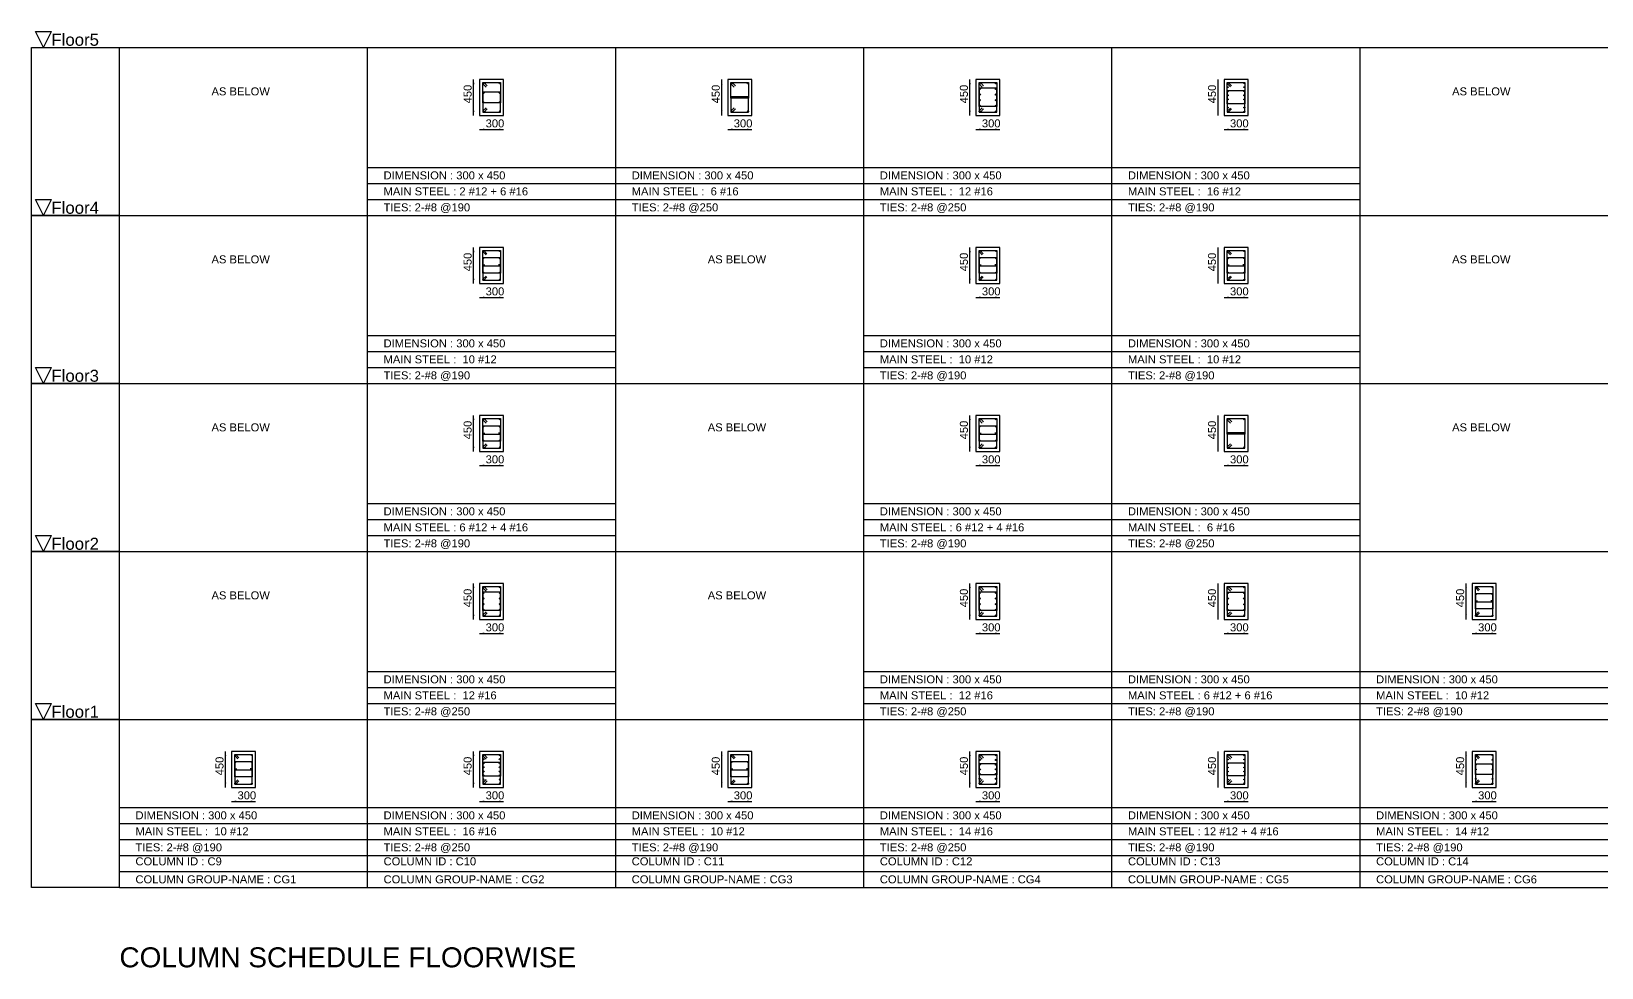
# Model space of a CAD drawing. Extents: x 28 to 264, y -211 to 74.
# Drawn here: x 30.28 to 49.9, y 61.88 to 73.58 of the extents above; entities that cross this region are included whole.
import ezdxf

# ---------------------------------------------------------------- set-up
doc = ezdxf.new("R2010")
doc.units = 0
for name, color, linetype in [('Border', 7, 'CONTINUOUS'), ('Column_Group_Name', 3, 'CONTINUOUS'), ('Column_ID', 4, 'CONTINUOUS'), ('ColumnBars', 1, 'CONTINUOUS'), ('ColumnBars1', 1, 'CONTINUOUS'), ('ColumnCrossSection', 7, 'CONTINUOUS'), ('Dim_All', 7, 'CONTINUOUS'), ('Dimensions', 7, 'CONTINUOUS'), ('Floor_Number', 3, 'CONTINUOUS'), ('Links', 2, 'CONTINUOUS'), ('MainSteel', 1, 'CONTINUOUS'), ('Text_AsBelow', 7, 'CONTINUOUS'), ('title', 7, 'CONTINUOUS')]:
    doc.layers.add(name, color=color, linetype=linetype)
doc.styles.add('STRUDS_Arial', font='ARIAL.TTF', dxfattribs={"height": 0.04})

msp = doc.modelspace()

# ---------------------------------------------------------------- linework, layer by layer
at = {"layer": 'Border'}
for p, q in [((30.278, 71.28), (30.278, 73.38)), ((30.278, 73.38), (31.378, 73.38)), ((31.378, 71.28), (31.378, 73.38)), ((31.378, 73.38), (34.478, 73.38)), ((34.478, 71.28), (34.478, 73.38)), ((34.478, 71.28), (34.478, 73.38)), ((34.478, 73.38), (37.578, 73.38)), ((37.578, 71.28), (37.578, 73.38)), ((37.578, 71.28), (37.578, 73.38)), ((37.578, 73.38), (40.678, 73.38)), ((40.678, 71.28), (40.678, 73.38)), ((40.678, 71.28), (40.678, 73.38)), ((40.678, 73.38), (43.778, 73.38)), ((43.778, 71.28), (43.778, 73.38)), ((43.778, 71.28), (43.778, 73.38)), ((43.778, 73.38), (46.878, 73.38)), ((46.878, 71.28), (46.878, 73.38)), ((46.878, 71.28), (46.878, 73.38)), ((46.878, 73.38), (49.978, 73.38)), ((34.478, 71.88), (37.578, 71.88)), ((37.578, 71.88), (40.678, 71.88)), ((40.678, 71.88), (43.778, 71.88)), ((43.778, 71.88), (46.878, 71.88)), ((34.478, 71.68), (37.578, 71.68)), ((37.578, 71.68), (40.678, 71.68)), ((40.678, 71.68), (43.778, 71.68)), ((43.778, 71.68), (46.878, 71.68)), ((34.478, 71.48), (37.578, 71.48)), ((37.578, 71.48), (40.678, 71.48)), ((40.678, 71.48), (43.778, 71.48)), ((43.778, 71.48), (46.878, 71.48)), ((30.278, 69.18), (30.278, 71.28)), ((30.278, 71.28), (31.378, 71.28)), ((31.378, 71.28), (30.278, 71.28)), ((31.378, 69.18), (31.378, 71.28)), ((31.378, 71.28), (34.478, 71.28)), ((34.478, 69.18), (34.478, 71.28)), ((34.478, 69.18), (34.478, 71.28)), ((34.478, 71.28), (37.578, 71.28)), ((34.478, 71.28), (37.578, 71.28)), ((37.578, 69.18), (37.578, 71.28)), ((37.578, 69.18), (37.578, 71.28)), ((37.578, 71.28), (40.678, 71.28)), ((37.578, 71.28), (40.678, 71.28)), ((40.678, 69.18), (40.678, 71.28)), ((40.678, 69.18), (40.678, 71.28)), ((40.678, 71.28), (43.778, 71.28)), ((40.678, 71.28), (43.778, 71.28)), ((43.778, 69.18), (43.778, 71.28)), ((43.778, 69.18), (43.778, 71.28)), ((43.778, 71.28), (46.878, 71.28)), ((43.778, 71.28), (46.878, 71.28)), ((46.878, 69.18), (46.878, 71.28)), ((46.878, 69.18), (46.878, 71.28)), ((46.878, 71.28), (49.978, 71.28)), ((34.478, 69.78), (37.578, 69.78)), ((40.678, 69.78), (43.778, 69.78)), ((43.778, 69.78), (46.878, 69.78)), ((34.478, 69.58), (37.578, 69.58)), ((40.678, 69.58), (43.778, 69.58)), ((43.778, 69.58), (46.878, 69.58)), ((34.478, 69.38), (37.578, 69.38)), ((40.678, 69.38), (43.778, 69.38)), ((43.778, 69.38), (46.878, 69.38)), ((30.278, 67.08), (30.278, 69.18)), ((30.278, 69.18), (31.378, 69.18)), ((31.378, 69.18), (30.278, 69.18)), ((31.378, 67.08), (31.378, 69.18)), ((31.378, 69.18), (34.478, 69.18)), ((34.478, 67.08), (34.478, 69.18)), ((34.478, 67.08), (34.478, 69.18)), ((34.478, 69.18), (37.578, 69.18)), ((34.478, 69.18), (37.578, 69.18)), ((37.578, 67.08), (37.578, 69.18)), ((37.578, 67.08), (37.578, 69.18)), ((37.578, 69.18), (40.678, 69.18)), ((40.678, 67.08), (40.678, 69.18)), ((40.678, 67.08), (40.678, 69.18)), ((40.678, 69.18), (43.778, 69.18)), ((40.678, 69.18), (43.778, 69.18)), ((43.778, 67.08), (43.778, 69.18)), ((43.778, 67.08), (43.778, 69.18)), ((43.778, 69.18), (46.878, 69.18)), ((43.778, 69.18), (46.878, 69.18)), ((46.878, 67.08), (46.878, 69.18)), ((46.878, 67.08), (46.878, 69.18)), ((46.878, 69.18), (49.978, 69.18)), ((34.478, 67.68), (37.578, 67.68)), ((40.678, 67.68), (43.778, 67.68)), ((43.778, 67.68), (46.878, 67.68)), ((34.478, 67.48), (37.578, 67.48)), ((40.678, 67.48), (43.778, 67.48)), ((43.778, 67.48), (46.878, 67.48)), ((34.478, 67.28), (37.578, 67.28)), ((40.678, 67.28), (43.778, 67.28)), ((43.778, 67.28), (46.878, 67.28)), ((30.278, 64.98), (30.278, 67.08)), ((30.278, 67.08), (31.378, 67.08)), ((31.378, 67.08), (30.278, 67.08)), ((31.378, 64.98), (31.378, 67.08)), ((31.378, 67.08), (34.478, 67.08)), ((34.478, 64.98), (34.478, 67.08)), ((34.478, 64.98), (34.478, 67.08)), ((34.478, 67.08), (37.578, 67.08)), ((34.478, 67.08), (37.578, 67.08)), ((37.578, 64.98), (37.578, 67.08)), ((37.578, 64.98), (37.578, 67.08)), ((37.578, 67.08), (40.678, 67.08)), ((40.678, 64.98), (40.678, 67.08)), ((40.678, 64.98), (40.678, 67.08)), ((40.678, 67.08), (43.778, 67.08)), ((40.678, 67.08), (43.778, 67.08)), ((43.778, 64.98), (43.778, 67.08)), ((43.778, 64.98), (43.778, 67.08)), ((43.778, 67.08), (46.878, 67.08)), ((43.778, 67.08), (46.878, 67.08)), ((46.878, 64.98), (46.878, 67.08)), ((46.878, 64.98), (46.878, 67.08)), ((46.878, 67.08), (49.978, 67.08)), ((34.478, 65.58), (37.578, 65.58)), ((40.678, 65.58), (43.778, 65.58)), ((43.778, 65.58), (46.878, 65.58)), ((46.878, 65.58), (49.978, 65.58)), ((34.478, 65.38), (37.578, 65.38)), ((40.678, 65.38), (43.778, 65.38)), ((43.778, 65.38), (46.878, 65.38)), ((46.878, 65.38), (49.978, 65.38)), ((34.478, 65.18), (37.578, 65.18)), ((40.678, 65.18), (43.778, 65.18)), ((43.778, 65.18), (46.878, 65.18)), ((46.878, 65.18), (49.978, 65.18)), ((30.278, 62.88), (30.278, 64.98)), ((30.278, 64.98), (31.378, 64.98)), ((31.378, 64.98), (30.278, 64.98)), ((31.378, 62.88), (31.378, 64.98)), ((31.378, 64.98), (34.478, 64.98)), ((34.478, 62.88), (34.478, 64.98)), ((34.478, 62.88), (34.478, 64.98)), ((34.478, 64.98), (37.578, 64.98)), ((34.478, 64.98), (37.578, 64.98)), ((37.578, 62.88), (37.578, 64.98)), ((37.578, 62.88), (37.578, 64.98)), ((37.578, 64.98), (40.678, 64.98)), ((40.678, 62.88), (40.678, 64.98)), ((40.678, 62.88), (40.678, 64.98)), ((40.678, 64.98), (43.778, 64.98)), ((40.678, 64.98), (43.778, 64.98)), ((43.778, 62.88), (43.778, 64.98)), ((43.778, 62.88), (43.778, 64.98)), ((43.778, 64.98), (46.878, 64.98)), ((43.778, 64.98), (46.878, 64.98)), ((46.878, 62.88), (46.878, 64.98)), ((46.878, 62.88), (46.878, 64.98)), ((46.878, 64.98), (49.978, 64.98)), ((46.878, 64.98), (49.978, 64.98)), ((31.378, 63.88), (34.478, 63.88)), ((34.478, 63.88), (37.578, 63.88)), ((37.578, 63.88), (40.678, 63.88)), ((40.678, 63.88), (43.778, 63.88)), ((43.778, 63.88), (46.878, 63.88)), ((46.878, 63.88), (49.978, 63.88)), ((31.378, 63.68), (34.478, 63.68)), ((34.478, 63.68), (37.578, 63.68)), ((37.578, 63.68), (40.678, 63.68)), ((40.678, 63.68), (43.778, 63.68)), ((43.778, 63.68), (46.878, 63.68)), ((46.878, 63.68), (49.978, 63.68)), ((31.378, 63.48), (34.478, 63.48)), ((34.478, 63.48), (37.578, 63.48)), ((37.578, 63.48), (40.678, 63.48)), ((40.678, 63.48), (43.778, 63.48)), ((43.778, 63.48), (46.878, 63.48)), ((46.878, 63.48), (49.978, 63.48)), ((31.378, 63.28), (34.478, 63.28)), ((34.478, 63.28), (37.578, 63.28)), ((37.578, 63.28), (40.678, 63.28)), ((40.678, 63.28), (43.778, 63.28)), ((43.778, 63.28), (46.878, 63.28)), ((46.878, 63.28), (49.978, 63.28)), ((31.378, 63.08), (34.478, 63.08)), ((34.478, 63.08), (37.578, 63.08)), ((37.578, 63.08), (40.678, 63.08)), ((40.678, 63.08), (43.778, 63.08)), ((43.778, 63.08), (46.878, 63.08)), ((46.878, 63.08), (49.978, 63.08)), ((31.378, 62.88), (30.278, 62.88)), ((31.378, 62.88), (34.478, 62.88)), ((34.478, 62.88), (37.578, 62.88)), ((37.578, 62.88), (40.678, 62.88)), ((40.678, 62.88), (43.778, 62.88)), ((43.778, 62.88), (46.878, 62.88)), ((46.878, 62.88), (49.978, 62.88))]:
    msp.add_line(p, q, dxfattribs=at)
at = {"layer": 'ColumnBars'}
for centre, radius in [((39.026, 72.932), 0.008), ((39.23, 72.932), 0.008), ((42.126, 72.932), 0.008), ((42.126, 72.8612), 0.008), ((42.126, 72.7904), 0.008), ((42.33, 72.932), 0.008), ((42.33, 72.8612), 0.008), ((42.33, 72.7904), 0.008), ((45.224, 72.934), 0.006), ((45.224, 72.8829), 0.006), ((45.224, 72.8317), 0.006), ((45.224, 72.7806), 0.006), ((45.432, 72.934), 0.006), ((45.432, 72.8829), 0.006), ((45.432, 72.8317), 0.006), ((45.432, 72.7806), 0.006), ((35.924, 72.6933), 0.006), ((36.13, 72.6933), 0.006), ((39.026, 72.755), 0.008), ((39.026, 72.578), 0.008), ((39.23, 72.755), 0.008), ((39.23, 72.578), 0.008), ((42.126, 72.7196), 0.008), ((42.126, 72.6488), 0.008), ((42.126, 72.578), 0.008), ((42.33, 72.7196), 0.008), ((42.33, 72.6488), 0.008), ((42.33, 72.578), 0.008), ((45.224, 72.7294), 0.006), ((45.224, 72.6783), 0.006), ((45.224, 72.6271), 0.006), ((45.432, 72.7294), 0.006), ((45.432, 72.6783), 0.006), ((45.432, 72.6271), 0.006), ((45.224, 72.576), 0.006), ((45.432, 72.576), 0.006), ((35.924, 70.834), 0.006), ((36.132, 70.834), 0.006), ((42.124, 70.834), 0.006), ((42.332, 70.834), 0.006), ((45.224, 70.834), 0.006), ((45.432, 70.834), 0.006), ((35.924, 70.7445), 0.006), ((35.924, 70.655), 0.006), ((36.132, 70.7445), 0.006), ((36.132, 70.655), 0.006), ((42.124, 70.7445), 0.006), ((42.124, 70.655), 0.006), ((42.332, 70.7445), 0.006), ((42.332, 70.655), 0.006), ((45.224, 70.7445), 0.006), ((45.224, 70.655), 0.006), ((45.432, 70.7445), 0.006), ((45.432, 70.655), 0.006), ((35.924, 70.5655), 0.006), ((35.924, 70.476), 0.006), ((36.132, 70.5655), 0.006), ((36.132, 70.476), 0.006), ((42.124, 70.5655), 0.006), ((42.124, 70.476), 0.006), ((42.332, 70.5655), 0.006), ((42.332, 70.476), 0.006), ((45.224, 70.5655), 0.006), ((45.224, 70.476), 0.006), ((45.432, 70.5655), 0.006), ((45.432, 70.476), 0.006), ((45.226, 68.732), 0.008), ((45.43, 68.732), 0.008), ((35.924, 68.6405), 0.006), ((35.924, 68.553), 0.006), ((35.924, 68.4655), 0.006), ((36.13, 68.6405), 0.006), ((36.13, 68.553), 0.006), ((36.13, 68.4655), 0.006), ((42.124, 68.6405), 0.006), ((42.124, 68.553), 0.006), ((42.124, 68.4655), 0.006), ((42.33, 68.6405), 0.006), ((42.33, 68.553), 0.006), ((42.33, 68.4655), 0.006), ((45.226, 68.555), 0.008), ((45.43, 68.555), 0.008), ((45.226, 68.378), 0.008), ((45.43, 68.378), 0.008), ((35.926, 66.632), 0.008), ((35.926, 66.5612), 0.008), ((36.13, 66.632), 0.008), ((36.13, 66.5612), 0.008), ((42.126, 66.632), 0.008), ((42.126, 66.5612), 0.008), ((42.33, 66.632), 0.008), ((42.33, 66.5612), 0.008), ((45.224, 66.5588), 0.006), ((45.43, 66.5588), 0.006), ((48.324, 66.634), 0.006), ((48.324, 66.5445), 0.006), ((48.532, 66.634), 0.006), ((48.532, 66.5445), 0.006), ((35.926, 66.4904), 0.008), ((35.926, 66.4196), 0.008), ((35.926, 66.3488), 0.008), ((36.13, 66.4904), 0.008), ((36.13, 66.4196), 0.008), ((36.13, 66.3488), 0.008), ((42.126, 66.4904), 0.008), ((42.126, 66.4196), 0.008), ((42.126, 66.3488), 0.008), ((42.33, 66.4904), 0.008), ((42.33, 66.4196), 0.008), ((42.33, 66.3488), 0.008), ((45.224, 66.4164), 0.006), ((45.224, 66.3472), 0.006), ((45.43, 66.4164), 0.006), ((45.43, 66.3472), 0.006), ((48.324, 66.455), 0.006), ((48.324, 66.3655), 0.006), ((48.532, 66.455), 0.006), ((48.532, 66.3655), 0.006), ((35.926, 66.278), 0.008), ((36.13, 66.278), 0.008), ((42.126, 66.278), 0.008), ((42.33, 66.278), 0.008), ((48.324, 66.276), 0.006), ((48.532, 66.276), 0.006), ((32.824, 64.534), 0.006), ((32.824, 64.4445), 0.006), ((32.824, 64.355), 0.006), ((33.032, 64.534), 0.006), ((33.032, 64.4445), 0.006), ((33.032, 64.355), 0.006), ((35.926, 64.532), 0.008), ((35.926, 64.4814), 0.008), ((35.926, 64.4309), 0.008), ((35.926, 64.3803), 0.008), ((36.13, 64.532), 0.008), ((36.13, 64.4814), 0.008), ((36.13, 64.4309), 0.008), ((36.13, 64.3803), 0.008), ((39.024, 64.534), 0.006), ((39.024, 64.4445), 0.006), ((39.024, 64.355), 0.006), ((39.232, 64.534), 0.006), ((39.232, 64.4445), 0.006), ((39.232, 64.355), 0.006), ((42.126, 64.532), 0.008), ((42.126, 64.473), 0.008), ((42.126, 64.414), 0.008), ((42.126, 64.355), 0.008), ((42.33, 64.532), 0.008), ((42.33, 64.473), 0.008), ((42.33, 64.414), 0.008), ((42.33, 64.355), 0.008), ((45.224, 64.478), 0.006), ((45.224, 64.428), 0.006), ((45.224, 64.378), 0.006), ((45.43, 64.478), 0.006), ((45.43, 64.428), 0.006), ((45.43, 64.378), 0.006), ((48.324, 64.534), 0.006), ((48.324, 64.4743), 0.006), ((48.324, 64.4147), 0.006), ((48.324, 64.355), 0.006), ((48.532, 64.534), 0.006), ((48.532, 64.4743), 0.006), ((48.532, 64.4147), 0.006), ((48.532, 64.355), 0.006), ((32.824, 64.2655), 0.006), ((32.824, 64.176), 0.006), ((33.032, 64.2655), 0.006), ((33.032, 64.176), 0.006), ((35.926, 64.3297), 0.008), ((35.926, 64.2791), 0.008), ((35.926, 64.2286), 0.008), ((35.926, 64.178), 0.008), ((36.13, 64.3297), 0.008), ((36.13, 64.2791), 0.008), ((36.13, 64.2286), 0.008), ((36.13, 64.178), 0.008), ((39.024, 64.2655), 0.006), ((39.024, 64.176), 0.006), ((39.232, 64.2655), 0.006), ((39.232, 64.176), 0.006), ((42.126, 64.296), 0.008), ((42.126, 64.237), 0.008), ((42.126, 64.178), 0.008), ((42.33, 64.296), 0.008), ((42.33, 64.237), 0.008), ((42.33, 64.178), 0.008), ((45.224, 64.328), 0.006), ((45.224, 64.278), 0.006), ((45.224, 64.228), 0.006), ((45.43, 64.328), 0.006), ((45.43, 64.278), 0.006), ((45.43, 64.228), 0.006), ((48.324, 64.2953), 0.006), ((48.324, 64.2357), 0.006), ((48.324, 64.176), 0.006), ((48.532, 64.2953), 0.006), ((48.532, 64.2357), 0.006), ((48.532, 64.176), 0.006)]:
    msp.add_circle(centre, radius, dxfattribs=at)
at = {"layer": 'ColumnBars1'}
for centre in [(35.926, 72.932), (35.926, 72.8127), (36.13, 72.932), (36.13, 72.8127), (35.926, 72.578), (36.13, 72.578), (35.926, 68.732), (36.13, 68.732), (42.126, 68.732), (42.33, 68.732), (35.926, 68.378), (36.13, 68.378), (42.126, 68.378), (42.33, 68.378), (45.226, 66.632), (45.43, 66.632), (45.226, 66.4896), (45.43, 66.4896), (45.226, 66.278), (45.43, 66.278), (45.226, 64.532), (45.43, 64.532), (45.226, 64.178), (45.43, 64.178)]:
    msp.add_circle(centre, 0.008, dxfattribs=at)
at = {"layer": 'ColumnCrossSection'}
for p, q in [((36.178, 72.98), (35.878, 72.98)), ((35.878, 72.98), (35.878, 72.53)), ((36.178, 72.53), (36.178, 72.98)), ((39.278, 72.98), (38.978, 72.98)), ((38.978, 72.98), (38.978, 72.53)), ((39.278, 72.53), (39.278, 72.98)), ((42.378, 72.98), (42.078, 72.98)), ((42.078, 72.98), (42.078, 72.53)), ((42.378, 72.53), (42.378, 72.98)), ((45.478, 72.98), (45.178, 72.98)), ((45.178, 72.98), (45.178, 72.53)), ((45.478, 72.53), (45.478, 72.98)), ((35.878, 72.53), (36.178, 72.53)), ((38.978, 72.53), (39.278, 72.53)), ((42.078, 72.53), (42.378, 72.53)), ((45.178, 72.53), (45.478, 72.53)), ((36.178, 70.88), (35.878, 70.88)), ((35.878, 70.88), (35.878, 70.43)), ((36.178, 70.43), (36.178, 70.88)), ((42.378, 70.88), (42.078, 70.88)), ((42.078, 70.88), (42.078, 70.43)), ((42.378, 70.43), (42.378, 70.88)), ((45.478, 70.88), (45.178, 70.88)), ((45.178, 70.88), (45.178, 70.43)), ((45.478, 70.43), (45.478, 70.88)), ((35.878, 70.43), (36.178, 70.43)), ((42.078, 70.43), (42.378, 70.43)), ((45.178, 70.43), (45.478, 70.43)), ((36.178, 68.78), (35.878, 68.78)), ((35.878, 68.78), (35.878, 68.33)), ((36.178, 68.33), (36.178, 68.78)), ((42.378, 68.78), (42.078, 68.78)), ((42.078, 68.78), (42.078, 68.33)), ((42.378, 68.33), (42.378, 68.78)), ((45.478, 68.78), (45.178, 68.78)), ((45.178, 68.78), (45.178, 68.33)), ((45.478, 68.33), (45.478, 68.78)), ((35.878, 68.33), (36.178, 68.33)), ((42.078, 68.33), (42.378, 68.33)), ((45.178, 68.33), (45.478, 68.33)), ((36.178, 66.68), (35.878, 66.68)), ((35.878, 66.68), (35.878, 66.23)), ((36.178, 66.23), (36.178, 66.68)), ((42.378, 66.68), (42.078, 66.68)), ((42.078, 66.68), (42.078, 66.23)), ((42.378, 66.23), (42.378, 66.68)), ((45.478, 66.68), (45.178, 66.68)), ((45.178, 66.68), (45.178, 66.23)), ((45.478, 66.23), (45.478, 66.68)), ((48.578, 66.68), (48.278, 66.68)), ((48.278, 66.68), (48.278, 66.23)), ((48.578, 66.23), (48.578, 66.68)), ((35.878, 66.23), (36.178, 66.23)), ((42.078, 66.23), (42.378, 66.23)), ((45.178, 66.23), (45.478, 66.23)), ((48.278, 66.23), (48.578, 66.23)), ((33.078, 64.58), (32.778, 64.58)), ((32.778, 64.58), (32.778, 64.13)), ((33.078, 64.13), (33.078, 64.58)), ((36.178, 64.58), (35.878, 64.58)), ((35.878, 64.58), (35.878, 64.13)), ((36.178, 64.13), (36.178, 64.58)), ((39.278, 64.58), (38.978, 64.58)), ((38.978, 64.58), (38.978, 64.13)), ((39.278, 64.13), (39.278, 64.58)), ((42.378, 64.58), (42.078, 64.58)), ((42.078, 64.58), (42.078, 64.13)), ((42.378, 64.13), (42.378, 64.58)), ((45.478, 64.58), (45.178, 64.58)), ((45.178, 64.58), (45.178, 64.13)), ((45.478, 64.13), (45.478, 64.58)), ((48.578, 64.58), (48.278, 64.58)), ((48.278, 64.58), (48.278, 64.13)), ((48.578, 64.13), (48.578, 64.58)), ((32.778, 64.13), (33.078, 64.13)), ((35.878, 64.13), (36.178, 64.13)), ((38.978, 64.13), (39.278, 64.13)), ((42.078, 64.13), (42.378, 64.13)), ((45.178, 64.13), (45.478, 64.13)), ((48.278, 64.13), (48.578, 64.13))]:
    msp.add_line(p, q, dxfattribs=at)
at = {"layer": 'Dim_All'}
for p, q in [((35.803, 72.53), (35.803, 72.98)), ((38.903, 72.53), (38.903, 72.98)), ((42.003, 72.53), (42.003, 72.98)), ((45.103, 72.53), (45.103, 72.98)), ((35.878, 72.355), (36.178, 72.355)), ((38.978, 72.355), (39.278, 72.355)), ((42.078, 72.355), (42.378, 72.355)), ((45.178, 72.355), (45.478, 72.355)), ((35.803, 70.43), (35.803, 70.88)), ((42.003, 70.43), (42.003, 70.88)), ((45.103, 70.43), (45.103, 70.88)), ((35.878, 70.255), (36.178, 70.255)), ((42.078, 70.255), (42.378, 70.255)), ((45.178, 70.255), (45.478, 70.255)), ((35.803, 68.33), (35.803, 68.78)), ((42.003, 68.33), (42.003, 68.78)), ((45.103, 68.33), (45.103, 68.78)), ((35.878, 68.155), (36.178, 68.155)), ((42.078, 68.155), (42.378, 68.155)), ((45.178, 68.155), (45.478, 68.155)), ((35.803, 66.23), (35.803, 66.68)), ((42.003, 66.23), (42.003, 66.68)), ((45.103, 66.23), (45.103, 66.68)), ((48.203, 66.23), (48.203, 66.68)), ((35.878, 66.055), (36.178, 66.055)), ((42.078, 66.055), (42.378, 66.055)), ((45.178, 66.055), (45.478, 66.055)), ((48.278, 66.055), (48.578, 66.055)), ((32.703, 64.13), (32.703, 64.58)), ((35.803, 64.13), (35.803, 64.58)), ((38.903, 64.13), (38.903, 64.58)), ((42.003, 64.13), (42.003, 64.58)), ((45.103, 64.13), (45.103, 64.58)), ((48.203, 64.13), (48.203, 64.58)), ((32.778, 63.955), (33.078, 63.955)), ((35.878, 63.955), (36.178, 63.955)), ((38.978, 63.955), (39.278, 63.955)), ((42.078, 63.955), (42.378, 63.955)), ((45.178, 63.955), (45.478, 63.955)), ((48.278, 63.955), (48.578, 63.955))]:
    msp.add_line(p, q, dxfattribs=at)
at = {"layer": 'dim_all'}
for points in [[(35.803, 72.98), (35.793, 72.92), (35.803, 72.98), (35.813, 72.92)], [(38.903, 72.98), (38.893, 72.92), (38.903, 72.98), (38.913, 72.92)], [(42.003, 72.98), (41.993, 72.92), (42.003, 72.98), (42.013, 72.92)], [(45.103, 72.98), (45.093, 72.92), (45.103, 72.98), (45.113, 72.92)], [(35.803, 72.53), (35.793, 72.59), (35.803, 72.53), (35.813, 72.59)], [(38.903, 72.53), (38.893, 72.59), (38.903, 72.53), (38.913, 72.59)], [(42.003, 72.53), (41.993, 72.59), (42.003, 72.53), (42.013, 72.59)], [(45.103, 72.53), (45.093, 72.59), (45.103, 72.53), (45.113, 72.59)], [(35.878, 72.355), (35.938, 72.365), (35.878, 72.355), (35.938, 72.345)], [(36.178, 72.355), (36.118, 72.365), (36.178, 72.355), (36.118, 72.345)], [(38.978, 72.355), (39.038, 72.365), (38.978, 72.355), (39.038, 72.345)], [(39.278, 72.355), (39.218, 72.365), (39.278, 72.355), (39.218, 72.345)], [(42.078, 72.355), (42.138, 72.365), (42.078, 72.355), (42.138, 72.345)], [(42.378, 72.355), (42.318, 72.365), (42.378, 72.355), (42.318, 72.345)], [(45.178, 72.355), (45.238, 72.365), (45.178, 72.355), (45.238, 72.345)], [(45.478, 72.355), (45.418, 72.365), (45.478, 72.355), (45.418, 72.345)], [(35.803, 70.88), (35.793, 70.82), (35.803, 70.88), (35.813, 70.82)], [(42.003, 70.88), (41.993, 70.82), (42.003, 70.88), (42.013, 70.82)], [(45.103, 70.88), (45.093, 70.82), (45.103, 70.88), (45.113, 70.82)], [(35.803, 70.43), (35.793, 70.49), (35.803, 70.43), (35.813, 70.49)], [(42.003, 70.43), (41.993, 70.49), (42.003, 70.43), (42.013, 70.49)], [(45.103, 70.43), (45.093, 70.49), (45.103, 70.43), (45.113, 70.49)], [(35.878, 70.255), (35.938, 70.265), (35.878, 70.255), (35.938, 70.245)], [(36.178, 70.255), (36.118, 70.265), (36.178, 70.255), (36.118, 70.245)], [(42.078, 70.255), (42.138, 70.265), (42.078, 70.255), (42.138, 70.245)], [(42.378, 70.255), (42.318, 70.265), (42.378, 70.255), (42.318, 70.245)], [(45.178, 70.255), (45.238, 70.265), (45.178, 70.255), (45.238, 70.245)], [(45.478, 70.255), (45.418, 70.265), (45.478, 70.255), (45.418, 70.245)], [(35.803, 68.78), (35.793, 68.72), (35.803, 68.78), (35.813, 68.72)], [(42.003, 68.78), (41.993, 68.72), (42.003, 68.78), (42.013, 68.72)], [(45.103, 68.78), (45.093, 68.72), (45.103, 68.78), (45.113, 68.72)], [(35.803, 68.33), (35.793, 68.39), (35.803, 68.33), (35.813, 68.39)], [(42.003, 68.33), (41.993, 68.39), (42.003, 68.33), (42.013, 68.39)], [(45.103, 68.33), (45.093, 68.39), (45.103, 68.33), (45.113, 68.39)], [(35.878, 68.155), (35.938, 68.165), (35.878, 68.155), (35.938, 68.145)], [(36.178, 68.155), (36.118, 68.165), (36.178, 68.155), (36.118, 68.145)], [(42.078, 68.155), (42.138, 68.165), (42.078, 68.155), (42.138, 68.145)], [(42.378, 68.155), (42.318, 68.165), (42.378, 68.155), (42.318, 68.145)], [(45.178, 68.155), (45.238, 68.165), (45.178, 68.155), (45.238, 68.145)], [(45.478, 68.155), (45.418, 68.165), (45.478, 68.155), (45.418, 68.145)], [(35.803, 66.68), (35.793, 66.62), (35.803, 66.68), (35.813, 66.62)], [(42.003, 66.68), (41.993, 66.62), (42.003, 66.68), (42.013, 66.62)], [(45.103, 66.68), (45.093, 66.62), (45.103, 66.68), (45.113, 66.62)], [(48.203, 66.68), (48.193, 66.62), (48.203, 66.68), (48.213, 66.62)], [(35.803, 66.23), (35.793, 66.29), (35.803, 66.23), (35.813, 66.29)], [(42.003, 66.23), (41.993, 66.29), (42.003, 66.23), (42.013, 66.29)], [(45.103, 66.23), (45.093, 66.29), (45.103, 66.23), (45.113, 66.29)], [(48.203, 66.23), (48.193, 66.29), (48.203, 66.23), (48.213, 66.29)], [(35.878, 66.055), (35.938, 66.065), (35.878, 66.055), (35.938, 66.045)], [(36.178, 66.055), (36.118, 66.065), (36.178, 66.055), (36.118, 66.045)], [(42.078, 66.055), (42.138, 66.065), (42.078, 66.055), (42.138, 66.045)], [(42.378, 66.055), (42.318, 66.065), (42.378, 66.055), (42.318, 66.045)], [(45.178, 66.055), (45.238, 66.065), (45.178, 66.055), (45.238, 66.045)], [(45.478, 66.055), (45.418, 66.065), (45.478, 66.055), (45.418, 66.045)], [(48.278, 66.055), (48.338, 66.065), (48.278, 66.055), (48.338, 66.045)], [(48.578, 66.055), (48.518, 66.065), (48.578, 66.055), (48.518, 66.045)], [(32.703, 64.58), (32.693, 64.52), (32.703, 64.58), (32.713, 64.52)], [(35.803, 64.58), (35.793, 64.52), (35.803, 64.58), (35.813, 64.52)], [(38.903, 64.58), (38.893, 64.52), (38.903, 64.58), (38.913, 64.52)], [(42.003, 64.58), (41.993, 64.52), (42.003, 64.58), (42.013, 64.52)], [(45.103, 64.58), (45.093, 64.52), (45.103, 64.58), (45.113, 64.52)], [(48.203, 64.58), (48.193, 64.52), (48.203, 64.58), (48.213, 64.52)], [(32.703, 64.13), (32.693, 64.19), (32.703, 64.13), (32.713, 64.19)], [(35.803, 64.13), (35.793, 64.19), (35.803, 64.13), (35.813, 64.19)], [(38.903, 64.13), (38.893, 64.19), (38.903, 64.13), (38.913, 64.19)], [(42.003, 64.13), (41.993, 64.19), (42.003, 64.13), (42.013, 64.19)], [(45.103, 64.13), (45.093, 64.19), (45.103, 64.13), (45.113, 64.19)], [(48.203, 64.13), (48.193, 64.19), (48.203, 64.13), (48.213, 64.19)], [(32.778, 63.955), (32.838, 63.965), (32.778, 63.955), (32.838, 63.945)], [(33.078, 63.955), (33.018, 63.965), (33.078, 63.955), (33.018, 63.945)], [(35.878, 63.955), (35.938, 63.965), (35.878, 63.955), (35.938, 63.945)], [(36.178, 63.955), (36.118, 63.965), (36.178, 63.955), (36.118, 63.945)], [(38.978, 63.955), (39.038, 63.965), (38.978, 63.955), (39.038, 63.945)], [(39.278, 63.955), (39.218, 63.965), (39.278, 63.955), (39.218, 63.945)], [(42.078, 63.955), (42.138, 63.965), (42.078, 63.955), (42.138, 63.945)], [(42.378, 63.955), (42.318, 63.965), (42.378, 63.955), (42.318, 63.945)], [(45.178, 63.955), (45.238, 63.965), (45.178, 63.955), (45.238, 63.945)], [(45.478, 63.955), (45.418, 63.965), (45.478, 63.955), (45.418, 63.945)], [(48.278, 63.955), (48.338, 63.965), (48.278, 63.955), (48.338, 63.945)], [(48.578, 63.955), (48.518, 63.965), (48.578, 63.955), (48.518, 63.945)]]:
    msp.add_solid(points, dxfattribs=at)
at = {"layer": 'Floor_Number'}
for p, q in [((30.428, 73.38), (30.328, 73.58)), ((30.328, 73.58), (30.528, 73.58)), ((30.428, 73.38), (30.528, 73.58)), ((30.428, 71.28), (30.328, 71.48)), ((30.328, 71.48), (30.528, 71.48)), ((30.428, 71.28), (30.528, 71.48)), ((30.428, 69.18), (30.328, 69.38)), ((30.328, 69.38), (30.528, 69.38)), ((30.428, 69.18), (30.528, 69.38)), ((30.428, 67.08), (30.328, 67.28)), ((30.328, 67.28), (30.528, 67.28)), ((30.428, 67.08), (30.528, 67.28)), ((30.428, 64.98), (30.328, 65.18)), ((30.328, 65.18), (30.528, 65.18)), ((30.428, 64.98), (30.528, 65.18))]:
    msp.add_line(p, q, dxfattribs=at)
at = {"layer": 'Links'}
for p, q in [((35.918, 72.94), (36.138, 72.94)), ((35.918, 72.6873), (35.918, 72.94)), ((35.918, 72.924), (35.958, 72.884)), ((36.138, 72.8207), (35.918, 72.8207)), ((35.918, 72.8207), (35.918, 72.57)), ((35.934, 72.94), (35.974, 72.9)), ((36.138, 72.94), (36.138, 72.6873)), ((36.138, 72.57), (36.138, 72.8207)), ((39.018, 72.94), (39.238, 72.94)), ((39.018, 72.747), (39.018, 72.94)), ((39.018, 72.924), (39.058, 72.884)), ((39.034, 72.94), (39.074, 72.9)), ((39.238, 72.94), (39.238, 72.747)), ((42.118, 72.94), (42.338, 72.94)), ((42.118, 72.6408), (42.118, 72.94)), ((42.118, 72.924), (42.158, 72.884)), ((42.338, 72.8692), (42.118, 72.8692)), ((42.118, 72.8692), (42.118, 72.57)), ((42.134, 72.94), (42.174, 72.9)), ((42.338, 72.94), (42.338, 72.6408)), ((42.338, 72.57), (42.338, 72.8692)), ((45.218, 72.94), (45.438, 72.94)), ((45.218, 72.6723), (45.218, 72.94)), ((45.218, 72.928), (45.258, 72.888)), ((45.438, 72.8377), (45.218, 72.8377)), ((45.218, 72.8377), (45.218, 72.57)), ((45.23, 72.94), (45.27, 72.9)), ((45.438, 72.94), (45.438, 72.6723)), ((45.438, 72.57), (45.438, 72.8377)), ((36.138, 72.6873), (35.918, 72.6873)), ((35.918, 72.586), (35.958, 72.626)), ((35.934, 72.57), (35.974, 72.61)), ((39.238, 72.763), (39.018, 72.763)), ((39.018, 72.763), (39.018, 72.57)), ((39.238, 72.747), (39.018, 72.747)), ((39.018, 72.586), (39.058, 72.626)), ((39.034, 72.57), (39.074, 72.61)), ((39.238, 72.57), (39.238, 72.763)), ((42.338, 72.6408), (42.118, 72.6408)), ((42.118, 72.586), (42.158, 72.626)), ((42.134, 72.57), (42.174, 72.61)), ((45.438, 72.6723), (45.218, 72.6723)), ((45.218, 72.582), (45.258, 72.622)), ((45.23, 72.57), (45.27, 72.61)), ((35.918, 72.57), (36.138, 72.57)), ((39.018, 72.57), (39.238, 72.57)), ((42.118, 72.57), (42.338, 72.57)), ((45.218, 72.57), (45.438, 72.57)), ((35.918, 70.84), (36.138, 70.84)), ((35.918, 70.5595), (35.918, 70.84)), ((35.918, 70.828), (35.958, 70.788)), ((35.93, 70.84), (35.97, 70.8)), ((36.138, 70.84), (36.138, 70.5595)), ((42.118, 70.84), (42.338, 70.84)), ((42.118, 70.5595), (42.118, 70.84)), ((42.118, 70.828), (42.158, 70.788)), ((42.13, 70.84), (42.17, 70.8)), ((42.338, 70.84), (42.338, 70.5595)), ((45.218, 70.84), (45.438, 70.84)), ((45.218, 70.5595), (45.218, 70.84)), ((45.218, 70.828), (45.258, 70.788)), ((45.23, 70.84), (45.27, 70.8)), ((45.438, 70.84), (45.438, 70.5595)), ((36.138, 70.7505), (35.918, 70.7505)), ((35.918, 70.7505), (35.918, 70.47)), ((35.918, 70.661), (35.943, 70.661)), ((35.918, 70.649), (36.138, 70.649)), ((36.138, 70.661), (36.113, 70.661)), ((36.138, 70.47), (36.138, 70.7505)), ((42.338, 70.7505), (42.118, 70.7505)), ((42.118, 70.7505), (42.118, 70.47)), ((42.118, 70.661), (42.143, 70.661)), ((42.118, 70.649), (42.338, 70.649)), ((42.338, 70.661), (42.313, 70.661)), ((42.338, 70.47), (42.338, 70.7505)), ((45.438, 70.7505), (45.218, 70.7505)), ((45.218, 70.7505), (45.218, 70.47)), ((45.218, 70.661), (45.243, 70.661)), ((45.218, 70.649), (45.438, 70.649)), ((45.438, 70.661), (45.413, 70.661)), ((45.438, 70.47), (45.438, 70.7505)), ((36.138, 70.5595), (35.918, 70.5595)), ((35.918, 70.482), (35.958, 70.522)), ((35.918, 70.47), (36.138, 70.47)), ((35.93, 70.47), (35.97, 70.51)), ((42.338, 70.5595), (42.118, 70.5595)), ((42.118, 70.482), (42.158, 70.522)), ((42.118, 70.47), (42.338, 70.47)), ((42.13, 70.47), (42.17, 70.51)), ((45.438, 70.5595), (45.218, 70.5595)), ((45.218, 70.482), (45.258, 70.522)), ((45.218, 70.47), (45.438, 70.47)), ((45.23, 70.47), (45.27, 70.51)), ((35.918, 68.74), (36.138, 68.74)), ((35.918, 68.4595), (35.918, 68.74)), ((35.918, 68.724), (35.958, 68.684)), ((35.934, 68.74), (35.974, 68.7)), ((36.138, 68.74), (36.138, 68.4595)), ((42.118, 68.74), (42.338, 68.74)), ((42.118, 68.4595), (42.118, 68.74)), ((42.118, 68.724), (42.158, 68.684)), ((42.134, 68.74), (42.174, 68.7)), ((42.338, 68.74), (42.338, 68.4595)), ((45.218, 68.74), (45.438, 68.74)), ((45.218, 68.547), (45.218, 68.74)), ((45.218, 68.724), (45.258, 68.684)), ((45.234, 68.74), (45.274, 68.7)), ((45.438, 68.74), (45.438, 68.547)), ((36.138, 68.6465), (35.918, 68.6465)), ((35.918, 68.6465), (35.918, 68.37)), ((35.918, 68.559), (35.943, 68.559)), ((35.918, 68.547), (36.138, 68.547)), ((36.138, 68.559), (36.113, 68.559)), ((36.138, 68.37), (36.138, 68.6465)), ((42.338, 68.6465), (42.118, 68.6465)), ((42.118, 68.6465), (42.118, 68.37)), ((42.118, 68.559), (42.143, 68.559)), ((42.118, 68.547), (42.338, 68.547)), ((42.338, 68.559), (42.313, 68.559)), ((42.338, 68.37), (42.338, 68.6465)), ((45.438, 68.563), (45.218, 68.563)), ((45.218, 68.563), (45.218, 68.37)), ((45.438, 68.547), (45.218, 68.547)), ((45.438, 68.37), (45.438, 68.563)), ((36.138, 68.4595), (35.918, 68.4595)), ((35.918, 68.386), (35.958, 68.426)), ((35.918, 68.37), (36.138, 68.37)), ((35.934, 68.37), (35.974, 68.41)), ((42.338, 68.4595), (42.118, 68.4595)), ((42.118, 68.386), (42.158, 68.426)), ((42.118, 68.37), (42.338, 68.37)), ((42.134, 68.37), (42.174, 68.41)), ((45.218, 68.386), (45.258, 68.426)), ((45.218, 68.37), (45.438, 68.37)), ((45.234, 68.37), (45.274, 68.41)), ((35.918, 66.64), (36.138, 66.64)), ((35.918, 66.3408), (35.918, 66.64)), ((35.918, 66.624), (35.958, 66.584)), ((36.138, 66.5692), (35.918, 66.5692)), ((35.918, 66.5692), (35.918, 66.27)), ((35.934, 66.64), (35.974, 66.6)), ((36.138, 66.64), (36.138, 66.3408)), ((36.138, 66.27), (36.138, 66.5692)), ((42.118, 66.64), (42.338, 66.64)), ((42.118, 66.3408), (42.118, 66.64)), ((42.118, 66.624), (42.158, 66.584)), ((42.338, 66.5692), (42.118, 66.5692)), ((42.118, 66.5692), (42.118, 66.27)), ((42.134, 66.64), (42.174, 66.6)), ((42.338, 66.64), (42.338, 66.3408)), ((42.338, 66.27), (42.338, 66.5692)), ((45.218, 66.64), (45.438, 66.64)), ((45.218, 66.3412), (45.218, 66.64)), ((45.218, 66.624), (45.258, 66.584)), ((45.438, 66.5648), (45.218, 66.5648)), ((45.218, 66.5648), (45.218, 66.27)), ((45.234, 66.64), (45.274, 66.6)), ((45.438, 66.64), (45.438, 66.3412)), ((45.438, 66.27), (45.438, 66.5648)), ((48.318, 66.64), (48.538, 66.64)), ((48.318, 66.3595), (48.318, 66.64)), ((48.318, 66.628), (48.358, 66.588)), ((48.538, 66.5505), (48.318, 66.5505)), ((48.318, 66.5505), (48.318, 66.27)), ((48.33, 66.64), (48.37, 66.6)), ((48.538, 66.64), (48.538, 66.3595)), ((48.538, 66.27), (48.538, 66.5505)), ((36.138, 66.3408), (35.918, 66.3408)), ((35.918, 66.286), (35.958, 66.326)), ((35.934, 66.27), (35.974, 66.31)), ((42.338, 66.3408), (42.118, 66.3408)), ((42.118, 66.286), (42.158, 66.326)), ((42.134, 66.27), (42.174, 66.31)), ((45.438, 66.3412), (45.218, 66.3412)), ((45.218, 66.286), (45.258, 66.326)), ((45.234, 66.27), (45.274, 66.31)), ((48.318, 66.461), (48.343, 66.461)), ((48.318, 66.449), (48.538, 66.449)), ((48.538, 66.3595), (48.318, 66.3595)), ((48.318, 66.282), (48.358, 66.322)), ((48.33, 66.27), (48.37, 66.31)), ((48.538, 66.461), (48.513, 66.461)), ((35.918, 66.27), (36.138, 66.27)), ((42.118, 66.27), (42.338, 66.27)), ((45.218, 66.27), (45.438, 66.27)), ((48.318, 66.27), (48.538, 66.27)), ((32.818, 64.54), (33.038, 64.54)), ((32.818, 64.2595), (32.818, 64.54)), ((32.818, 64.528), (32.858, 64.488)), ((33.038, 64.4505), (32.818, 64.4505)), ((32.818, 64.4505), (32.818, 64.17)), ((32.818, 64.361), (32.843, 64.361)), ((32.818, 64.349), (33.038, 64.349)), ((32.83, 64.54), (32.87, 64.5)), ((33.038, 64.361), (33.013, 64.361)), ((33.038, 64.54), (33.038, 64.2595)), ((33.038, 64.17), (33.038, 64.4505)), ((35.918, 64.54), (36.138, 64.54)), ((35.918, 64.2711), (35.918, 64.54)), ((35.918, 64.524), (35.958, 64.484)), ((36.138, 64.4389), (35.918, 64.4389)), ((35.918, 64.4389), (35.918, 64.17)), ((35.934, 64.54), (35.974, 64.5)), ((36.138, 64.54), (36.138, 64.2711)), ((36.138, 64.17), (36.138, 64.4389)), ((39.018, 64.54), (39.238, 64.54)), ((39.018, 64.2595), (39.018, 64.54)), ((39.018, 64.528), (39.058, 64.488)), ((39.238, 64.4505), (39.018, 64.4505)), ((39.018, 64.4505), (39.018, 64.17)), ((39.018, 64.361), (39.043, 64.361)), ((39.018, 64.349), (39.238, 64.349)), ((39.03, 64.54), (39.07, 64.5)), ((39.238, 64.361), (39.213, 64.361)), ((39.238, 64.54), (39.238, 64.2595)), ((39.238, 64.17), (39.238, 64.4505)), ((42.118, 64.54), (42.338, 64.54)), ((42.118, 64.288), (42.118, 64.54)), ((42.118, 64.524), (42.158, 64.484)), ((42.338, 64.422), (42.118, 64.422)), ((42.118, 64.422), (42.118, 64.17)), ((42.134, 64.54), (42.174, 64.5)), ((42.338, 64.54), (42.338, 64.288)), ((42.338, 64.17), (42.338, 64.422)), ((45.218, 64.54), (45.438, 64.54)), ((45.218, 64.272), (45.218, 64.54)), ((45.218, 64.524), (45.258, 64.484)), ((45.438, 64.434), (45.218, 64.434)), ((45.218, 64.434), (45.218, 64.17)), ((45.234, 64.54), (45.274, 64.5)), ((45.438, 64.54), (45.438, 64.272)), ((45.438, 64.17), (45.438, 64.434)), ((48.318, 64.54), (48.538, 64.54)), ((48.318, 64.2893), (48.318, 64.54)), ((48.318, 64.528), (48.358, 64.488)), ((48.538, 64.4207), (48.318, 64.4207)), ((48.318, 64.4207), (48.318, 64.17)), ((48.33, 64.54), (48.37, 64.5)), ((48.538, 64.54), (48.538, 64.2893)), ((48.538, 64.17), (48.538, 64.4207)), ((33.038, 64.2595), (32.818, 64.2595)), ((32.818, 64.182), (32.858, 64.222)), ((32.818, 64.17), (33.038, 64.17)), ((32.83, 64.17), (32.87, 64.21)), ((36.138, 64.2711), (35.918, 64.2711)), ((35.918, 64.186), (35.958, 64.226)), ((35.918, 64.17), (36.138, 64.17)), ((35.934, 64.17), (35.974, 64.21)), ((39.238, 64.2595), (39.018, 64.2595)), ((39.018, 64.182), (39.058, 64.222)), ((39.018, 64.17), (39.238, 64.17)), ((39.03, 64.17), (39.07, 64.21)), ((42.338, 64.288), (42.118, 64.288)), ((42.118, 64.186), (42.158, 64.226)), ((42.118, 64.17), (42.338, 64.17)), ((42.134, 64.17), (42.174, 64.21)), ((45.438, 64.272), (45.218, 64.272)), ((45.218, 64.186), (45.258, 64.226)), ((45.218, 64.17), (45.438, 64.17)), ((45.234, 64.17), (45.274, 64.21)), ((48.538, 64.2893), (48.318, 64.2893)), ((48.318, 64.182), (48.358, 64.222)), ((48.318, 64.17), (48.538, 64.17)), ((48.33, 64.17), (48.37, 64.21))]:
    msp.add_line(p, q, dxfattribs=at)

# ---------------------------------------------------------------- texts
at = {"layer": 'Column_Group_Name', "style": 'STRUDS_Arial'}
for s, p in [('COLUMN GROUP-NAME : CG1', (31.578, 62.93)), ('COLUMN GROUP-NAME : CG2', (34.678, 62.93)), ('COLUMN GROUP-NAME : CG3', (37.778, 62.93)), ('COLUMN GROUP-NAME : CG4', (40.878, 62.93)), ('COLUMN GROUP-NAME : CG5', (43.978, 62.93)), ('COLUMN GROUP-NAME : CG6', (47.078, 62.93))]:
    msp.add_text(s, height=0.1, dxfattribs=at).set_placement(p)
at = {"layer": 'Column_ID', "style": 'STRUDS_Arial'}
for s, p in [('COLUMN ID : C9', (31.578, 63.155)), ('COLUMN ID : C10', (34.678, 63.155)), ('COLUMN ID : C11', (37.778, 63.155)), ('COLUMN ID : C12', (40.878, 63.155)), ('COLUMN ID : C13', (43.978, 63.155)), ('COLUMN ID : C14', (47.078, 63.155))]:
    msp.add_text(s, height=0.1, dxfattribs=at).set_placement(p)
at = {"layer": 'Dimensions', "style": 'STRUDS_Arial'}
for p in [(35.778, 72.68), (38.878, 72.68), (41.978, 72.68), (45.078, 72.68), (35.778, 70.58), (41.978, 70.58), (45.078, 70.58), (35.778, 68.48), (41.978, 68.48), (45.078, 68.48), (35.778, 66.38), (41.978, 66.38), (45.078, 66.38), (48.178, 66.38), (32.678, 64.28), (35.778, 64.28), (38.878, 64.28), (41.978, 64.28), (45.078, 64.28), (48.178, 64.28)]:
    msp.add_text('450', height=0.1, rotation=90, dxfattribs=at).set_placement(p)
for s, p in [('300', (35.953, 72.38)), ('300', (39.053, 72.38)), ('300', (42.153, 72.38)), ('300', (45.253, 72.38)), ('DIMENSION : 300 x 450', (34.678, 71.73)), ('DIMENSION : 300 x 450', (37.778, 71.73)), ('DIMENSION : 300 x 450', (40.878, 71.73)), ('DIMENSION : 300 x 450', (43.978, 71.73)), ('300', (35.953, 70.28)), ('300', (42.153, 70.28)), ('300', (45.253, 70.28)), ('DIMENSION : 300 x 450', (34.678, 69.63)), ('DIMENSION : 300 x 450', (40.878, 69.63)), ('DIMENSION : 300 x 450', (43.978, 69.63)), ('300', (35.953, 68.18)), ('300', (42.153, 68.18)), ('300', (45.253, 68.18)), ('DIMENSION : 300 x 450', (34.678, 67.53)), ('DIMENSION : 300 x 450', (40.878, 67.53)), ('DIMENSION : 300 x 450', (43.978, 67.53)), ('300', (35.953, 66.08)), ('300', (42.153, 66.08)), ('300', (45.253, 66.08)), ('300', (48.353, 66.08)), ('DIMENSION : 300 x 450', (34.678, 65.43)), ('DIMENSION : 300 x 450', (40.878, 65.43)), ('DIMENSION : 300 x 450', (43.978, 65.43)), ('DIMENSION : 300 x 450', (47.078, 65.43)), ('300', (32.853, 63.98)), ('300', (35.953, 63.98)), ('300', (39.053, 63.98)), ('300', (42.153, 63.98)), ('300', (45.253, 63.98)), ('300', (48.353, 63.98)), ('DIMENSION : 300 x 450', (31.578, 63.73)), ('DIMENSION : 300 x 450', (34.678, 63.73)), ('DIMENSION : 300 x 450', (37.778, 63.73)), ('DIMENSION : 300 x 450', (40.878, 63.73)), ('DIMENSION : 300 x 450', (43.978, 63.73)), ('DIMENSION : 300 x 450', (47.078, 63.73))]:
    msp.add_text(s, height=0.1, dxfattribs=at).set_placement(p)
at = {"layer": 'Floor_Number', "style": 'STRUDS_Arial'}
for s, p in [('Floor5', (30.528, 73.4)), ('Floor4', (30.528, 71.3)), ('Floor3', (30.528, 69.2)), ('Floor2', (30.528, 67.1)), ('Floor1', (30.528, 65))]:
    msp.add_text(s, height=0.15, dxfattribs=at).set_placement(p)
at = {"layer": 'Links', "style": 'STRUDS_Arial'}
for s, p in [('TIES: 2-#8 @190', (34.678, 71.33)), ('TIES: 2-#8 @250', (37.778, 71.33)), ('TIES: 2-#8 @250', (40.878, 71.33)), ('TIES: 2-#8 @190', (43.978, 71.33)), ('TIES: 2-#8 @190', (34.678, 69.23)), ('TIES: 2-#8 @190', (40.878, 69.23)), ('TIES: 2-#8 @190', (43.978, 69.23)), ('TIES: 2-#8 @190', (34.678, 67.13)), ('TIES: 2-#8 @190', (40.878, 67.13)), ('TIES: 2-#8 @250', (43.978, 67.13)), ('TIES: 2-#8 @250', (34.678, 65.03)), ('TIES: 2-#8 @250', (40.878, 65.03)), ('TIES: 2-#8 @190', (43.978, 65.03)), ('TIES: 2-#8 @190', (47.078, 65.03)), ('TIES: 2-#8 @190', (31.578, 63.33)), ('TIES: 2-#8 @250', (34.678, 63.33)), ('TIES: 2-#8 @190', (37.778, 63.33)), ('TIES: 2-#8 @250', (40.878, 63.33)), ('TIES: 2-#8 @190', (43.978, 63.33)), ('TIES: 2-#8 @190', (47.078, 63.33))]:
    msp.add_text(s, height=0.1, dxfattribs=at).set_placement(p)
at = {"layer": 'MainSteel', "style": 'STRUDS_Arial'}
for s, p in [('MAIN STEEL : 2 #12 + 6 #16 ', (34.678, 71.53)), ('MAIN STEEL :  6 #16', (37.778, 71.53)), ('MAIN STEEL :  12 #16', (40.878, 71.53)), ('MAIN STEEL :  16 #12', (43.978, 71.53)), ('MAIN STEEL :  10 #12', (34.678, 69.43)), ('MAIN STEEL :  10 #12', (40.878, 69.43)), ('MAIN STEEL :  10 #12', (43.978, 69.43)), ('MAIN STEEL : 6 #12 + 4 #16 ', (34.678, 67.33)), ('MAIN STEEL : 6 #12 + 4 #16 ', (40.878, 67.33)), ('MAIN STEEL :  6 #16', (43.978, 67.33)), ('MAIN STEEL :  12 #16', (34.678, 65.23)), ('MAIN STEEL :  12 #16', (40.878, 65.23)), ('MAIN STEEL : 6 #12 + 6 #16 ', (43.978, 65.23)), ('MAIN STEEL :  10 #12', (47.078, 65.23)), ('MAIN STEEL :  10 #12', (31.578, 63.53)), ('MAIN STEEL :  16 #16', (34.678, 63.53)), ('MAIN STEEL :  10 #12', (37.778, 63.53)), ('MAIN STEEL :  14 #16', (40.878, 63.53)), ('MAIN STEEL : 12 #12 + 4 #16 ', (43.978, 63.53)), ('MAIN STEEL :  14 #12', (47.078, 63.53))]:
    msp.add_text(s, height=0.1, dxfattribs=at).set_placement(p)
at = {"layer": 'Text_AsBelow', "style": 'STRUDS_Arial'}
for p in [(32.528, 72.78), (48.028, 72.78), (32.528, 70.68), (38.728, 70.68), (48.028, 70.68), (32.528, 68.58), (38.728, 68.58), (48.028, 68.58), (32.528, 66.48), (38.728, 66.48)]:
    msp.add_text('AS BELOW', height=0.1, dxfattribs=at).set_placement(p)
at = {"layer": 'title', "style": 'STRUDS_Arial'}
msp.add_text('COLUMN SCHEDULE FLOORWISE', height=0.25, dxfattribs=at).set_placement((31.378, 61.88))

doc.saveas('drawing.dxf')
